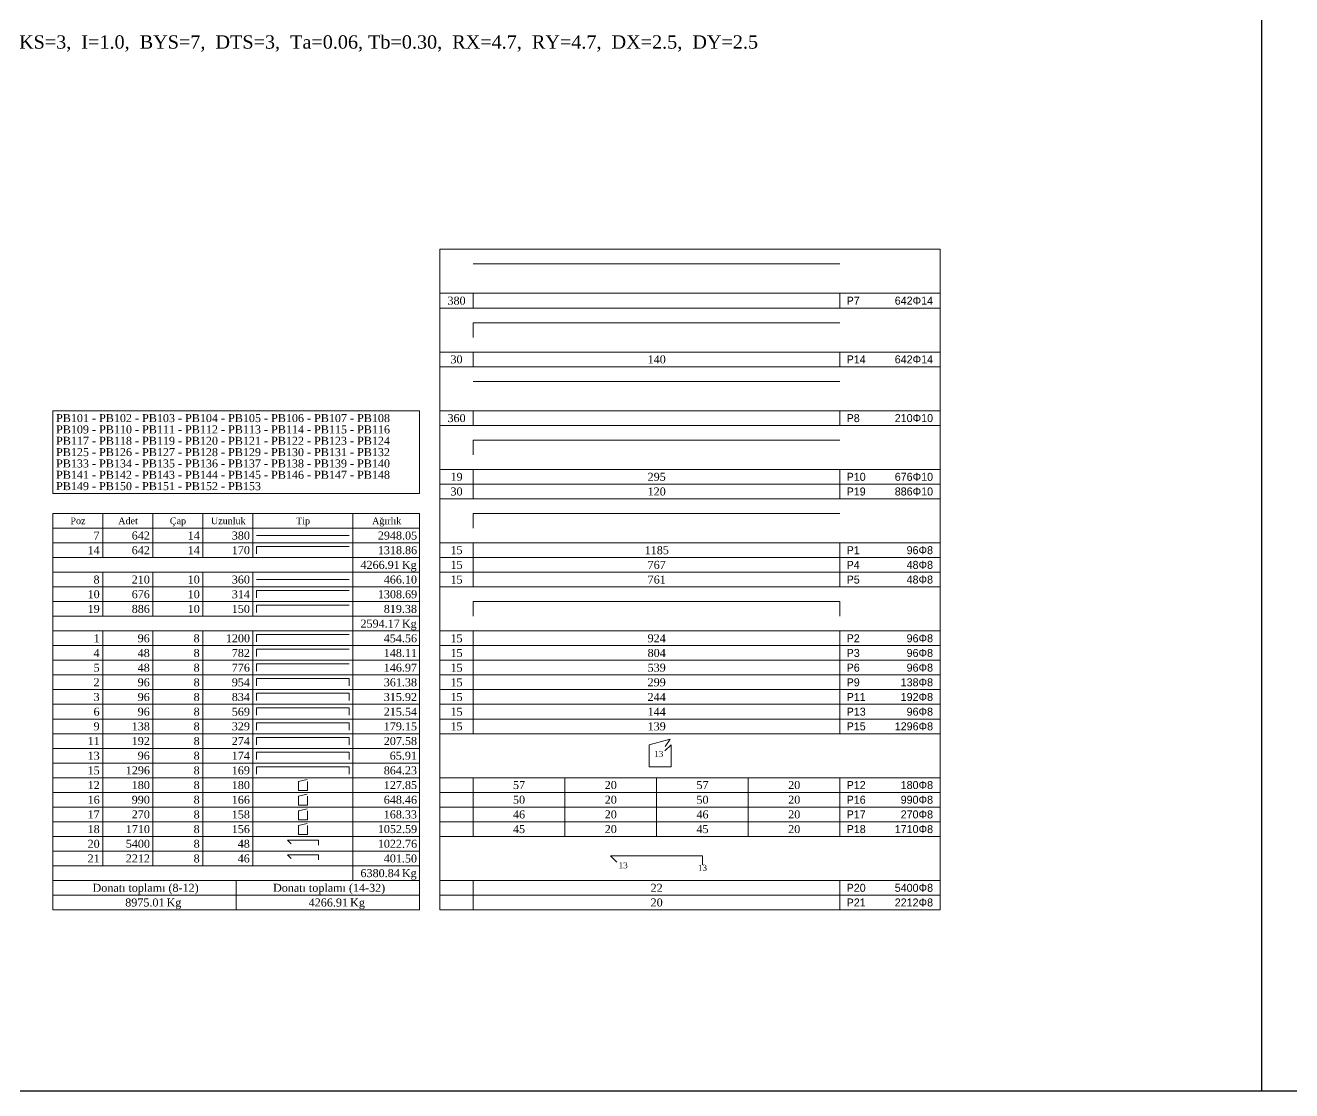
# Model space of a CAD drawing. Header units: millimetres. Extents: x 2232 to 85269, y -3593 to 5869.
# Drawn here: x 18394 to 20292, y 1369 to 2965 of the extents above; entities that cross this region are included whole.
import ezdxf

# ---------------------------------------------------------------- set-up
doc = ezdxf.new("R2010")
doc.units = ezdxf.units.MM
doc.layers.add('Donatı Metraj Tablosu', color=7, linetype='Continuous')
doc.layers.add('Standart', color=7, linetype='Continuous')
doc.styles.add('symbol_1_18', font='symbol.ttf', dxfattribs={"height": 0.2})
doc.styles.add('times new roman_1_18', font='times.ttf', dxfattribs={"height": 0.2})

# ---------------------------------------------------------------- blocks, each defined once
blk = doc.blocks.new('IDE912Entity7117')
at = {"layer": 'Donatı Metraj Tablosu', "color": 1, "linetype": 'Continuous', "lineweight": 5}
for points in [[(4733.5, -426), (5283.5, -426)], [(4733.5, -426), (4733.5, -1020)], [(4808.5, -426), (4808.5, -492)], [(4883.5, -426), (4883.5, -492)], [(4958.5, -426), (4958.5, -492)], [(5033.5, -426), (5033.5, -492)], [(5183.5, -426), (5183.5, -976)], [(5283.5, -426), (5283.5, -1020)], [(4733.5, -448), (5283.5, -448)], [(4733.5, -470), (5283.5, -470)], [(5039, -459), (5178, -459)], [(4733.5, -492), (5283.5, -492)], [(5039, -475.5), (5178, -475.5)], [(5039, -475.5), (5039, -486.5)], [(4733.5, -514), (5283.5, -514)], [(4808.5, -514), (4808.5, -580)], [(4883.5, -514), (4883.5, -580)], [(4958.5, -514), (4958.5, -580)], [(5033.5, -514), (5033.5, -580)], [(5039, -525), (5178, -525)], [(4733.5, -536), (5283.5, -536)], [(5039, -541.5), (5178, -541.5)], [(5039, -541.5), (5039, -552.5)], [(4733.5, -558), (5283.5, -558)], [(5039, -563.5), (5178, -563.5)], [(5039, -563.5), (5039, -574.5)], [(4733.5, -580), (5283.5, -580)], [(4733.5, -602), (5283.5, -602)], [(4808.5, -602), (4808.5, -954)], [(4883.5, -602), (4883.5, -954)], [(4958.5, -602), (4958.5, -954)], [(5033.5, -602), (5033.5, -954)], [(4733.5, -624), (5283.5, -624)], [(5039, -607.5), (5178, -607.5)], [(5039, -607.5), (5039, -618.5)], [(5039, -629.5), (5178, -629.5)], [(5039, -629.5), (5039, -640.5)], [(4733.5, -646), (5283.5, -646)], [(5039, -651.5), (5178, -651.5)], [(5039, -651.5), (5039, -662.5)], [(4733.5, -668), (5283.5, -668)], [(5039, -673.5), (5178, -673.5)], [(5039, -684.5), (5039, -673.5)], [(5178, -684.5), (5178, -673.5)], [(4733.5, -690), (5283.5, -690)], [(5039, -695.5), (5178, -695.5)], [(5039, -706.5), (5039, -695.5)], [(5178, -706.5), (5178, -695.5)], [(4733.5, -712), (5283.5, -712)], [(5039, -717.5), (5178, -717.5)], [(5039, -728.5), (5039, -717.5)], [(5178, -728.5), (5178, -717.5)], [(4733.5, -734), (5283.5, -734)], [(5039, -739.5), (5178, -739.5)], [(5039, -750.5), (5039, -739.5)], [(5178, -750.5), (5178, -739.5)], [(4733.5, -756), (5283.5, -756)], [(4733.5, -778), (5283.5, -778)], [(5039, -761.5), (5178, -761.5)], [(5039, -772.5), (5039, -761.5)], [(5178, -772.5), (5178, -761.5)], [(5039, -783.5), (5178, -783.5)], [(5039, -794.5), (5039, -783.5)], [(5178, -794.5), (5178, -783.5)], [(4733.5, -800), (5283.5, -800)], [(5039, -805.5), (5178, -805.5)], [(5039, -816.5), (5039, -805.5)], [(5178, -816.5), (5178, -805.5)], [(4733.5, -822), (5283.5, -822)], [(5101.7, -827.5), (5115.1, -824.7)], [(5101.7, -841.2), (5101.7, -827.5)], [(5115.4, -827.5), (5115.4, -841.2)], [(4733.5, -844), (5283.5, -844)], [(5115.4, -841.2), (5101.7, -841.2)], [(5101.7, -849.5), (5115.1, -846.7)], [(5101.7, -863.2), (5101.7, -849.5)], [(5115.4, -849.5), (5115.4, -863.2)], [(4733.5, -866), (5283.5, -866)], [(5115.4, -863.2), (5101.7, -863.2)], [(5101.7, -871.5), (5115.1, -868.7)], [(5101.7, -885.2), (5101.7, -871.5)], [(5115.4, -871.5), (5115.4, -885.2)], [(4733.5, -888), (5283.5, -888)], [(5115.4, -885.2), (5101.7, -885.2)], [(5101.7, -893.5), (5115.1, -890.7)], [(4733.5, -910), (5283.5, -910)], [(5101.7, -907.2), (5101.7, -893.5)], [(5115.4, -907.2), (5101.7, -907.2)], [(5115.4, -893.5), (5115.4, -907.2)], [(5085.4, -915.5), (5131.7, -915.5)], [(5085.4, -915.5), (5090.9, -921)], [(5131.7, -915.5), (5131.7, -923.3)], [(4733.5, -932), (5283.5, -932)], [(5085.4, -937.5), (5131.7, -937.5)], [(5085.4, -937.5), (5090.9, -943)], [(5131.7, -937.5), (5131.7, -945.3)], [(4733.5, -954), (5283.5, -954)], [(4733.5, -976), (5283.5, -976)], [(5008.5, -976), (5008.5, -1020)], [(4733.5, -998), (5283.5, -998)], [(4733.5, -1020), (5283.5, -1020)]]:
    blk.add_lwpolyline(points, dxfattribs=at)
at = {"layer": 'Donatı Metraj Tablosu', "color": 1, "linetype": 'Continuous', "lineweight": 5, "style": 'times new roman_1_18'}
for s, height, p in [('Poz', 10, (4760, -442)), ('Adet', 10, (4831.7, -442)), ('Çap', 10, (4909.1, -442)), ('Uzunluk', 10, (4970.6, -442)), ('Tip', 10, (5098.3, -442)), ('Ağırlık', 10, (5212.2, -442)), ('7', 12, (4794.7, -465)), ('642', 12, (4851.9, -465)), ('14', 12, (4935.8, -465)), ('380', 12, (5001.9, -465)), ('2948.05', 12, (5220.8, -465)), ('14', 12, (4785.8, -487)), ('642', 12, (4851.9, -487)), ('14', 12, (4935.8, -487)), ('170', 12, (5001.9, -487)), ('1318.86', 12, (5220.8, -487)), ('4266.91', 12, (5194.8, -509)), ('Kg', 12, (5256.9, -509)), ('8', 12, (4794.7, -531)), ('210', 12, (4851.9, -531)), ('10', 12, (4935.8, -531)), ('360', 12, (5001.9, -531)), ('466.10', 12, (5229.7, -531)), ('10', 12, (4785.8, -553)), ('676', 12, (4851.9, -553)), ('10', 12, (4935.8, -553)), ('314', 12, (5001.9, -553)), ('1308.69', 12, (5220.8, -553)), ('19', 12, (4785.8, -575)), ('886', 12, (4851.9, -575)), ('10', 12, (4935.8, -575)), ('150', 12, (5001.9, -575)), ('819.38', 12, (5229.7, -575)), ('2594.17', 12, (5194.8, -597)), ('Kg', 12, (5256.9, -597)), ('1', 12, (4794.7, -619)), ('96', 12, (4860.8, -619)), ('8', 12, (4944.7, -619)), ('1200', 12, (4993, -619)), ('454.56', 12, (5229.7, -619)), ('4', 12, (4794.7, -641)), ('48', 12, (4860.8, -641)), ('8', 12, (4944.7, -641)), ('782', 12, (5001.9, -641)), ('148.11', 12, (5229.7, -641)), ('5', 12, (4794.7, -663)), ('48', 12, (4860.8, -663)), ('8', 12, (4944.7, -663)), ('776', 12, (5001.9, -663)), ('146.97', 12, (5229.7, -663)), ('2', 12, (4794.7, -685)), ('96', 12, (4860.8, -685)), ('8', 12, (4944.7, -685)), ('954', 12, (5001.9, -685)), ('361.38', 12, (5229.7, -685)), ('3', 12, (4794.7, -707)), ('96', 12, (4860.8, -707)), ('8', 12, (4944.7, -707)), ('834', 12, (5001.9, -707)), ('315.92', 12, (5229.7, -707)), ('6', 12, (4794.7, -729)), ('96', 12, (4860.8, -729)), ('8', 12, (4944.7, -729)), ('569', 12, (5001.9, -729)), ('215.54', 12, (5229.7, -729)), ('9', 12, (4794.7, -751)), ('138', 12, (4851.9, -751)), ('8', 12, (4944.7, -751)), ('329', 12, (5001.9, -751)), ('179.15', 12, (5229.7, -751)), ('11', 12, (4785.8, -773)), ('192', 12, (4851.9, -773)), ('8', 12, (4944.7, -773)), ('274', 12, (5001.9, -773)), ('207.58', 12, (5229.7, -773)), ('13', 12, (4785.8, -795)), ('96', 12, (4860.8, -795)), ('8', 12, (4944.7, -795)), ('174', 12, (5001.9, -795)), ('65.91', 12, (5238.6, -795)), ('15', 12, (4785.8, -817)), ('1296', 12, (4843, -817)), ('8', 12, (4944.7, -817)), ('169', 12, (5001.9, -817)), ('864.23', 12, (5229.7, -817)), ('12', 12, (4785.8, -839)), ('180', 12, (4851.9, -839)), ('8', 12, (4944.7, -839)), ('180', 12, (5001.9, -839)), ('127.85', 12, (5229.7, -839)), ('16', 12, (4785.8, -861)), ('990', 12, (4851.9, -861)), ('8', 12, (4944.7, -861)), ('166', 12, (5001.9, -861)), ('648.46', 12, (5229.7, -861)), ('17', 12, (4785.8, -883)), ('270', 12, (4851.9, -883)), ('8', 12, (4944.7, -883)), ('158', 12, (5001.9, -883)), ('168.33', 12, (5229.7, -883)), ('18', 12, (4785.8, -905)), ('1710', 12, (4843, -905)), ('8', 12, (4944.7, -905)), ('156', 12, (5001.9, -905)), ('1052.59', 12, (5220.8, -905)), ('20', 12, (4785.8, -927)), ('5400', 12, (4843, -927)), ('8', 12, (4944.7, -927)), ('48', 12, (5010.8, -927)), ('1022.76', 12, (5220.8, -927)), ('21', 12, (4785.8, -949)), ('2212', 12, (4843, -949)), ('8', 12, (4944.7, -949)), ('46', 12, (5010.8, -949)), ('401.50', 12, (5229.7, -949)), ('6380.84', 12, (5194.8, -971)), ('Kg', 12, (5256.9, -971)), ('Donatı toplamı (8-12)', 12, (4793.2, -993)), ('Donatı toplamı (14-32)', 12, (5063.7, -993)), ('8975.01', 12, (4842.2, -1015)), ('Kg', 12, (4904.2, -1015)), ('4266.91', 12, (5117.2, -1015)), ('Kg', 12, (5179.2, -1015))]:
    blk.add_text(s, height=height, dxfattribs=at).set_placement(p)
blk = doc.blocks.new('IDE912Entity7118')
at = {"layer": 'Donatı Metraj Tablosu', "color": 1, "linetype": 'Continuous', "lineweight": 5}
for points in [[(4733.5, -396), (4733.5, -272)], [(4733.5, -272), (5283.5, -272)], [(5283.5, -272), (5283.5, -396)], [(5283.5, -396), (4733.5, -396)]]:
    blk.add_lwpolyline(points, dxfattribs=at)
at = {"layer": 'Donatı Metraj Tablosu', "color": 1, "linetype": 'Continuous', "lineweight": 5, "style": 'times new roman_1_18'}
for s, p in [('PB101 - PB102 - PB103 - PB104 - PB105 - PB106 - PB107 - PB108', (4738.5, -289)), ('PB109 - PB110 - PB111 - PB112 - PB113 - PB114 - PB115 - PB116', (4738.5, -306)), ('PB117 - PB118 - PB119 - PB120 - PB121 - PB122 - PB123 - PB124', (4738.5, -323)), ('PB125 - PB126 - PB127 - PB128 - PB129 - PB130 - PB131 - PB132', (4738.5, -340)), ('PB133 - PB134 - PB135 - PB136 - PB137 - PB138 - PB139 - PB140', (4738.5, -357)), ('PB141 - PB142 - PB143 - PB144 - PB145 - PB146 - PB147 - PB148', (4738.5, -374)), ('PB149 - PB150 - PB151 - PB152 - PB153', (4738.5, -391))]:
    blk.add_text(s, height=12, dxfattribs=at).set_placement(p)
blk = doc.blocks.new('IDE912Entity7119')
at = {"layer": 'Donatı Metraj Tablosu', "color": 1, "linetype": 'Continuous', "lineweight": 5}
for points in [[(5313.5, -30), (6063.5, -30)], [(5313.5, -30), (5313.5, -118)], [(6063.5, -30), (6063.5, -118)], [(5363.5, -52), (5913.5, -52)], [(5313.5, -96), (6063.5, -96)], [(5363.5, -96), (5363.5, -118)], [(5913.5, -96), (5913.5, -118)], [(5313.5, -118), (6063.5, -118)], [(5313.5, -118), (6063.5, -118)], [(5313.5, -118), (5313.5, -206)], [(6063.5, -118), (6063.5, -206)], [(5363.5, -140), (5913.5, -140)], [(5363.5, -140), (5363.5, -162)], [(5313.5, -184), (6063.5, -184)], [(5363.5, -184), (5363.5, -206)], [(5913.5, -184), (5913.5, -206)], [(5313.5, -206), (6063.5, -206)], [(5313.5, -206), (6063.5, -206)], [(5313.5, -206), (5313.5, -294)], [(6063.5, -206), (6063.5, -294)], [(5363.5, -228), (5913.5, -228)], [(5313.5, -272), (6063.5, -272)], [(5363.5, -272), (5363.5, -294)], [(5913.5, -272), (5913.5, -294)], [(5313.5, -294), (6063.5, -294)], [(5313.5, -294), (6063.5, -294)], [(5313.5, -294), (5313.5, -404)], [(6063.5, -294), (6063.5, -404)], [(5363.5, -316), (5913.5, -316)], [(5363.5, -316), (5363.5, -338)], [(5313.5, -360), (6063.5, -360)], [(5363.5, -360), (5363.5, -404)], [(5913.5, -360), (5913.5, -404)], [(5313.5, -382), (6063.5, -382)], [(5313.5, -404), (6063.5, -404)], [(5313.5, -404), (6063.5, -404)], [(5313.5, -404), (5313.5, -536)], [(6063.5, -404), (6063.5, -536)], [(5363.5, -426), (5913.5, -426)], [(5363.5, -426), (5363.5, -448)], [(5313.5, -470), (6063.5, -470)], [(5363.5, -470), (5363.5, -536)], [(5913.5, -470), (5913.5, -536)], [(5313.5, -492), (6063.5, -492)], [(5313.5, -514), (6063.5, -514)], [(5313.5, -536), (6063.5, -536)], [(5313.5, -536), (6063.5, -536)], [(5313.5, -536), (5313.5, -756)], [(6063.5, -536), (6063.5, -756)], [(5363.5, -558), (5913.5, -558)], [(5363.5, -558), (5363.5, -580)], [(5913.5, -558), (5913.5, -580)], [(5313.5, -602), (6063.5, -602)], [(5363.5, -602), (5363.5, -756)], [(5913.5, -602), (5913.5, -756)], [(5313.5, -624), (6063.5, -624)], [(5313.5, -646), (6063.5, -646)], [(5313.5, -668), (6063.5, -668)], [(5313.5, -690), (6063.5, -690)], [(5313.5, -712), (6063.5, -712)], [(5313.5, -734), (6063.5, -734)], [(5313.5, -756), (6063.5, -756)], [(5313.5, -756), (6063.5, -756)], [(5313.5, -756), (5313.5, -910)], [(6063.5, -756), (6063.5, -910)], [(5627.5, -772.5), (5658.9, -764.2)], [(5627.5, -772.5), (5627.5, -805.5)], [(5660.5, -772.5), (5651.2, -781.8)], [(5658.9, -764.2), (5651.3, -775.1)], [(5660.5, -805.5), (5660.5, -772.5)], [(5627.5, -805.5), (5660.5, -805.5)], [(5313.5, -822), (6063.5, -822)], [(5363.5, -822), (5363.5, -910)], [(5501, -822), (5501, -910)], [(5638.5, -822), (5638.5, -910)], [(5776, -822), (5776, -910)], [(5913.5, -822), (5913.5, -910)], [(5313.5, -844), (6063.5, -844)], [(5313.5, -866), (6063.5, -866)], [(5313.5, -888), (6063.5, -888)], [(5313.5, -910), (6063.5, -910)], [(5313.5, -910), (6063.5, -910)], [(5313.5, -910), (5313.5, -1020)], [(6063.5, -910), (6063.5, -1020)], [(5569.8, -939.3), (5707.3, -939.3)], [(5569.8, -939.3), (5579.1, -948.7)], [(5707.3, -939.3), (5707.3, -952.5)], [(5313.5, -976), (6063.5, -976)], [(5363.5, -976), (5363.5, -1020)], [(5913.5, -976), (5913.5, -1020)], [(5313.5, -998), (6063.5, -998)], [(5313.5, -1020), (6063.5, -1020)]]:
    blk.add_lwpolyline(points, dxfattribs=at)
for s, height, style, p in [('380', 12, 'times new roman_1_18', (5325.2, -113)), ('R7', 12, 'symbol_1_18', (5923.5, -113)), ('642F14', 12, 'symbol_1_18', (5995.6, -113)), ('30', 12, 'times new roman_1_18', (5329.7, -201)), ('140', 12, 'times new roman_1_18', (5625.2, -201)), ('R14', 12, 'symbol_1_18', (5923.5, -201)), ('642F14', 12, 'symbol_1_18', (5995.6, -201)), ('360', 12, 'times new roman_1_18', (5325.2, -289)), ('R8', 12, 'symbol_1_18', (5923.5, -289)), ('210F10', 12, 'symbol_1_18', (5995.6, -289)), ('19', 12, 'times new roman_1_18', (5329.7, -377)), ('295', 12, 'times new roman_1_18', (5625.2, -377)), ('R10', 12, 'symbol_1_18', (5923.5, -377)), ('676F10', 12, 'symbol_1_18', (5995.6, -377)), ('30', 12, 'times new roman_1_18', (5329.7, -399)), ('120', 12, 'times new roman_1_18', (5625.2, -399)), ('R19', 12, 'symbol_1_18', (5923.5, -399)), ('886F10', 12, 'symbol_1_18', (5995.6, -399)), ('15', 12, 'times new roman_1_18', (5329.7, -487)), ('1185', 12, 'times new roman_1_18', (5620.8, -487)), ('R1', 12, 'symbol_1_18', (5923.5, -487)), ('96F8', 12, 'symbol_1_18', (6013.4, -487)), ('15', 12, 'times new roman_1_18', (5329.7, -509)), ('767', 12, 'times new roman_1_18', (5625.2, -509)), ('R4', 12, 'symbol_1_18', (5923.5, -509)), ('48F8', 12, 'symbol_1_18', (6013.4, -509)), ('15', 12, 'times new roman_1_18', (5329.7, -531)), ('761', 12, 'times new roman_1_18', (5625.2, -531)), ('R5', 12, 'symbol_1_18', (5923.5, -531)), ('48F8', 12, 'symbol_1_18', (6013.4, -531)), ('15', 12, 'times new roman_1_18', (5329.7, -619)), ('924', 12, 'times new roman_1_18', (5625.2, -619)), ('R2', 12, 'symbol_1_18', (5923.5, -619)), ('96F8', 12, 'symbol_1_18', (6013.4, -619)), ('15', 12, 'times new roman_1_18', (5329.7, -641)), ('804', 12, 'times new roman_1_18', (5625.2, -641)), ('R3', 12, 'symbol_1_18', (5923.5, -641)), ('96F8', 12, 'symbol_1_18', (6013.4, -641)), ('15', 12, 'times new roman_1_18', (5329.7, -663)), ('539', 12, 'times new roman_1_18', (5625.2, -663)), ('R6', 12, 'symbol_1_18', (5923.5, -663)), ('96F8', 12, 'symbol_1_18', (6013.4, -663)), ('15', 12, 'times new roman_1_18', (5329.7, -685)), ('299', 12, 'times new roman_1_18', (5625.2, -685)), ('R9', 12, 'symbol_1_18', (5923.5, -685)), ('138F8', 12, 'symbol_1_18', (6004.5, -685)), ('15', 12, 'times new roman_1_18', (5329.7, -707)), ('244', 12, 'times new roman_1_18', (5625.2, -707)), ('R11', 12, 'symbol_1_18', (5923.5, -707)), ('192F8', 12, 'symbol_1_18', (6004.5, -707)), ('15', 12, 'times new roman_1_18', (5329.7, -729)), ('144', 12, 'times new roman_1_18', (5625.2, -729)), ('R13', 12, 'symbol_1_18', (5923.5, -729)), ('96F8', 12, 'symbol_1_18', (6013.4, -729)), ('15', 12, 'times new roman_1_18', (5329.7, -751)), ('139', 12, 'times new roman_1_18', (5625.2, -751)), ('R15', 12, 'symbol_1_18', (5923.5, -751)), ('1296F8', 12, 'symbol_1_18', (5995.6, -751)), ('13', 9, 'times new roman_1_18', (5635.2, -790.8)), ('57', 12, 'times new roman_1_18', (5423.4, -839)), ('20', 12, 'times new roman_1_18', (5560.9, -839)), ('57', 12, 'times new roman_1_18', (5698.4, -839)), ('20', 12, 'times new roman_1_18', (5835.9, -839)), ('R12', 12, 'symbol_1_18', (5923.5, -839)), ('180F8', 12, 'symbol_1_18', (6004.5, -839)), ('50', 12, 'times new roman_1_18', (5423.4, -861)), ('20', 12, 'times new roman_1_18', (5560.9, -861)), ('50', 12, 'times new roman_1_18', (5698.4, -861)), ('20', 12, 'times new roman_1_18', (5835.9, -861)), ('R16', 12, 'symbol_1_18', (5923.5, -861)), ('990F8', 12, 'symbol_1_18', (6004.5, -861)), ('46', 12, 'times new roman_1_18', (5423.4, -883)), ('20', 12, 'times new roman_1_18', (5560.9, -883)), ('46', 12, 'times new roman_1_18', (5698.4, -883)), ('20', 12, 'times new roman_1_18', (5835.9, -883)), ('R17', 12, 'symbol_1_18', (5923.5, -883)), ('270F8', 12, 'symbol_1_18', (6004.5, -883)), ('45', 12, 'times new roman_1_18', (5423.4, -905)), ('20', 12, 'times new roman_1_18', (5560.9, -905)), ('45', 12, 'times new roman_1_18', (5698.4, -905)), ('20', 12, 'times new roman_1_18', (5835.9, -905)), ('R18', 12, 'symbol_1_18', (5923.5, -905)), ('1710F8', 12, 'symbol_1_18', (5995.6, -905)), ('13', 9, 'times new roman_1_18', (5581.8, -957.7)), ('13', 9, 'times new roman_1_18', (5700.6, -961.5)), ('22', 12, 'times new roman_1_18', (5629.7, -993)), ('R20', 12, 'symbol_1_18', (5923.5, -993)), ('5400F8', 12, 'symbol_1_18', (5995.6, -993)), ('20', 12, 'times new roman_1_18', (5629.7, -1015)), ('R21', 12, 'symbol_1_18', (5923.5, -1015)), ('2212F8', 12, 'symbol_1_18', (5995.6, -1015))]:
    blk.add_text(s, height=height, dxfattribs=dict(at, style=style)).set_placement(p)

msp = doc.modelspace()

# ---------------------------------------------------------------- linework, layer by layer
for p, q in [((20246.7, 5868.7), (20246.7, 1368.7)), ((3332.4, 1368.7), (79990.7, 1368.7))]:
    msp.add_line(p, q)

# ---------------------------------------------------------------- block references
at = {"layer": 'Standart'}
for name in ['IDE912Entity7119', 'IDE912Entity7118', 'IDE912Entity7117']:
    msp.add_blockref(name, (13701.4, 2659.8), dxfattribs=at)

# ---------------------------------------------------------------- texts
at = {"layer": 'Standart', "color": 1, "linetype": 'Continuous', "lineweight": 5, "style": 'times new roman_1_18'}
msp.add_text('1. BODRUM KAT KOLON APL.  PLANI ÖLÇEK:1/50-1/50 C25 - B420C;     Ss=0.429,  S1=0.143,  XC2,  YZS=ZB,  BKS=3,  I=1.0,  BYS=7,  DTS=3,  Ta=0.06, Tb=0.30,  RX=4.7,  RY=4.7,  DX=2.5,  DY=2.5', height=20, dxfattribs=at).set_placement((16902.5, 2930.5))

doc.saveas('drawing.dxf')
